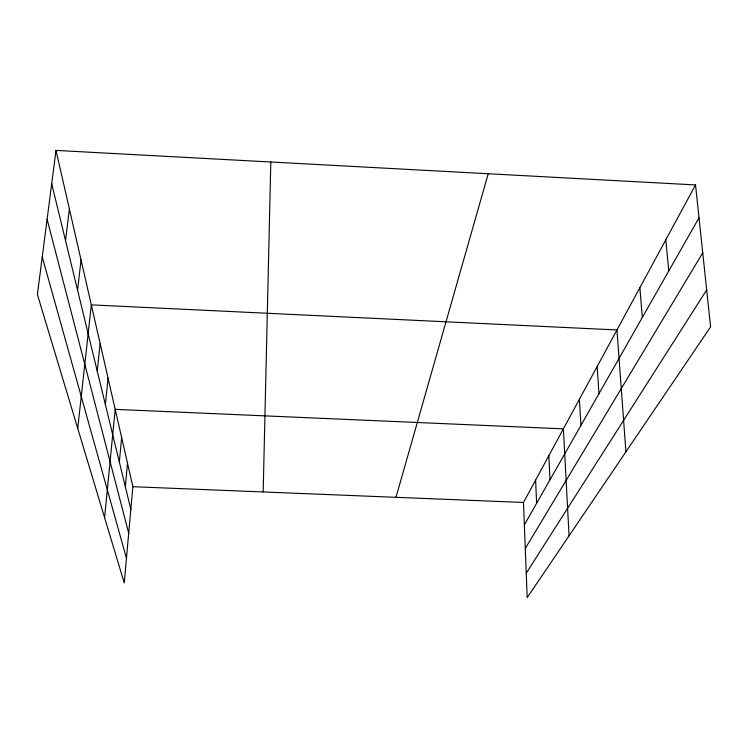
<?xml version="1.0" encoding="UTF-8"?>
<svg xmlns="http://www.w3.org/2000/svg" width="748" height="748" viewBox="0 0 748 748"><rect width="100%" height="100%" fill="white"/><g stroke="black" fill="none" stroke-linecap="round" stroke-linejoin="round"><path stroke-width="1.12" d="M263.174 491.96L270.813 161.998M56.007 150.404L132.864 486.696L124.252 582.926L37.4 294.469L56.007 150.404L695.528 184.934L710.6 326.839L527.19 597.596L523.497 502.469L695.528 184.934M125.346 486.724L127.506 463.246M119.334 461.955L121.644 437.58M104.589 517.635L115.192 409.352L563.384 428.856L569.069 535.783M105.384 404.593L108.067 378.17M97.249 371.111L100.148 343.538M77.736 428.445L91.312 304.866L616.95 329.962L625.926 451.839M77.577 290.168L81.055 259.977M65.534 240.641L69.386 208.944M395.982 497.327L488.22 173.742M524.367 524.844L699.015 217.799M525.283 548.48L702.737 252.861M526.246 573.211L706.682 289.915M132.864 486.696L523.497 502.469M42.243 256.947L126.459 558.251M47.105 219.314L128.703 533.221M51.706 183.728L130.844 509.323M665.832 239.743L668.759 271M639.867 287.681L642.326 317.461M597.166 366.501L598.961 393.71M579.401 399.273L580.953 425.369M548.845 455.682L550.004 479.777M535.615 480.113L536.615 503.32"/></g></svg>
